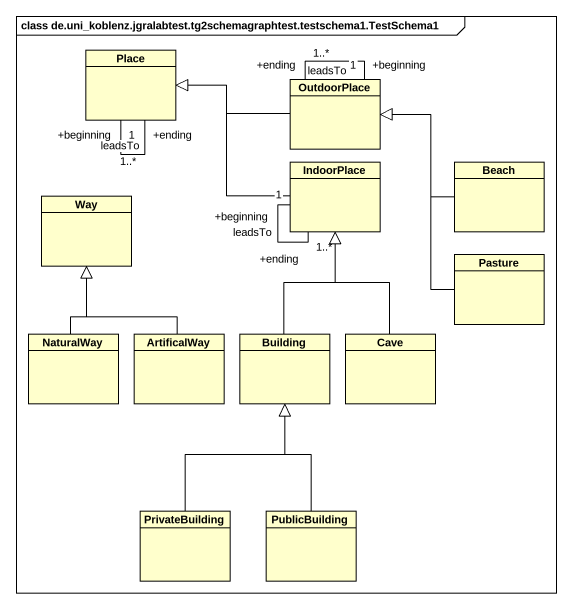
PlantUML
@startuml
mainframe class de.uni_koblenz.jgralabtest.tg2schemagraphtest.testschema1.TestSchema1
hide circle
hide empty members
class Place
class OutdoorPlace
class IndoorPlace
class Beach
class Way
class Pasture
class NaturalWay
class ArtificalWay
class Building
class Cave
class PrivateBuilding
class PublicBuilding
Place "+beginning\n1" -- "+ending\n1..*" Place : leadsTo
OutdoorPlace -left-|> Place
OutdoorPlace "+beginning\n1" -- "+ending\n1..*" OutdoorPlace : leadsTo
IndoorPlace -left-|> Place
IndoorPlace "+beginning\n1" -- "+ending\n1..*" IndoorPlace : leadsTo
Beach -left-|> OutdoorPlace
Pasture -up-|> OutdoorPlace
NaturalWay -up-|> Way
ArtificalWay -up-|> Way
Building -up-|> IndoorPlace
Cave -up-|> IndoorPlace
PrivateBuilding -up-|> Building
PublicBuilding -up-|> Building
@enduml
